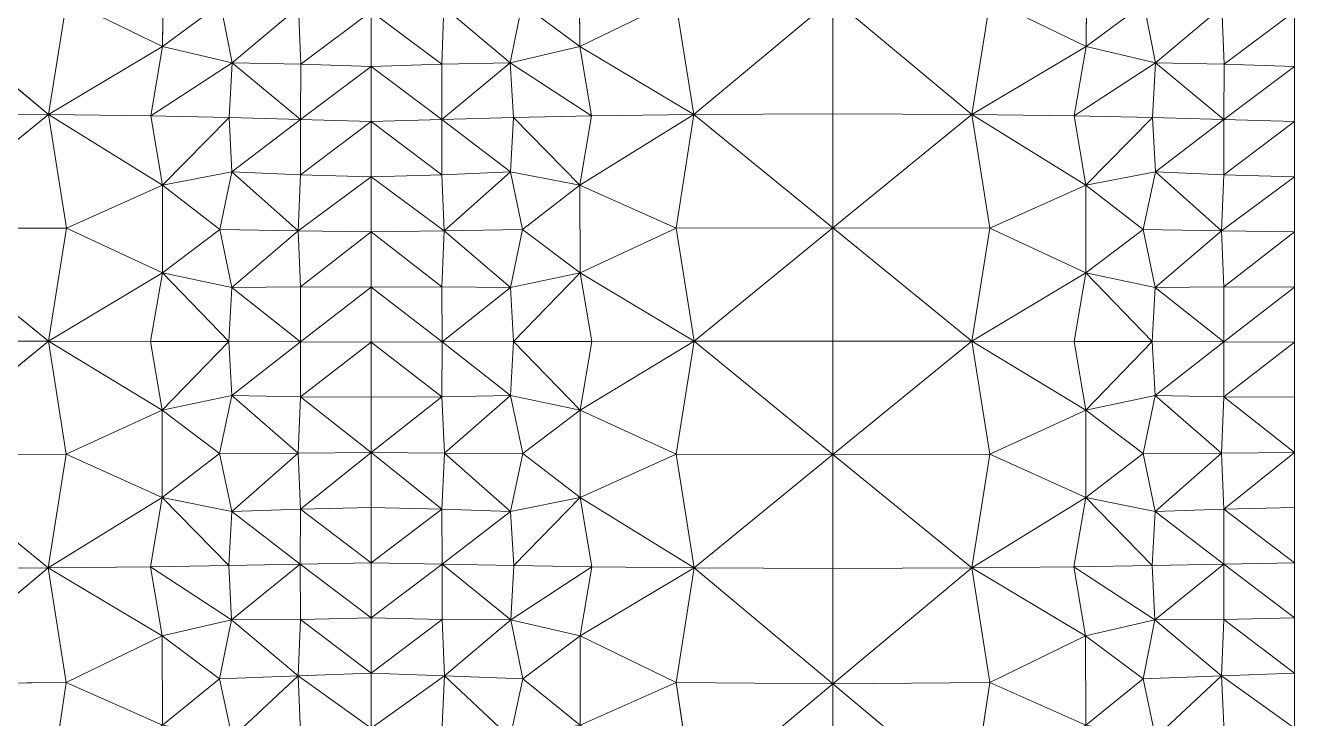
# Model space of a CAD drawing. Header units: metres. Extents: x 0 to 8, y 0 to 4.
# Drawn here: x 1.313 to 2, y 2.483 to 2.858 of the extents above; entities that cross this region are included whole.
import ezdxf

# ---------------------------------------------------------------- set-up
doc = ezdxf.new("R2010")
doc.units = ezdxf.units.M
doc.header["$MEASUREMENT"] = 0
for name, color, linetype, lineweight in [('DL_FE_MESH', 134, 'Continuous', 0), ('DL_FE_MESH_CELLS_5', 132, 'Continuous', 0), ('DL_FE_MESH_CELLS_6', 132, 'Continuous', 0), ('DL_TOPOLOGY', 7, 'Continuous', 0)]:
    doc.layers.add(name, color=color, linetype=linetype, lineweight=lineweight)

msp = doc.modelspace()

# ---------------------------------------------------------------- linework, layer by layer
at = {"layer": 'DL_FE_MESH'}
for p, q in [((1.38745, 2.89513), (1.38707, 2.84668)), ((1.61293, 2.84668), (1.61255, 2.89513)), ((1.88707, 2.84668), (1.88745, 2.89513)), ((1.32528, 2.80993), (1.25, 2.87258)), ((1.32528, 2.80993), (1.33517, 2.87201)), ((1.38707, 2.84668), (1.33517, 2.87201)), ((1.38707, 2.84668), (1.41835, 2.86985)), ((1.42467, 2.83782), (1.41835, 2.86985)), ((1.46067, 2.86787), (1.42467, 2.83782)), ((1.46067, 2.86787), (1.46183, 2.83718)), ((1.53817, 2.83718), (1.53933, 2.86787)), ((1.53933, 2.86787), (1.57533, 2.83782)), ((1.58165, 2.86985), (1.57533, 2.83782)), ((1.58165, 2.86985), (1.61293, 2.84668)), ((1.66483, 2.87201), (1.61293, 2.84668)), ((1.66483, 2.87201), (1.67472, 2.80993)), ((1.67472, 2.80993), (1.75, 2.87258)), ((1.75, 2.87258), (1.82528, 2.80993)), ((1.75, 2.87258), (1.75, 2.81025)), ((1.83517, 2.87201), (1.82528, 2.80993)), ((1.83517, 2.87201), (1.88707, 2.84668)), ((1.91835, 2.86985), (1.88707, 2.84668)), ((1.91835, 2.86985), (1.92467, 2.83782)), ((1.92467, 2.83782), (1.96067, 2.86787)), ((1.96067, 2.86787), (1.96183, 2.83718)), ((1.46183, 2.83718), (1.5, 2.86567)), ((1.53817, 2.83718), (1.5, 2.86567)), ((1.96183, 2.83718), (2, 2.86567)), ((1.32528, 2.80993), (1.38707, 2.84668)), ((1.38069, 2.80912), (1.38707, 2.84668)), ((1.42467, 2.83782), (1.38707, 2.84668)), ((1.61293, 2.84668), (1.57533, 2.83782)), ((1.61293, 2.84668), (1.67472, 2.80993)), ((1.61293, 2.84668), (1.61931, 2.80912)), ((1.88707, 2.84668), (1.82528, 2.80993)), ((1.88707, 2.84668), (1.88069, 2.80912)), ((1.92467, 2.83782), (1.88707, 2.84668)), ((1.42467, 2.83782), (1.38069, 2.80912)), ((1.42303, 2.80826), (1.42467, 2.83782)), ((1.42467, 2.83782), (1.46183, 2.83718)), ((1.46171, 2.80718), (1.42467, 2.83782)), ((1.46183, 2.83718), (1.46171, 2.80718)), ((1.46171, 2.80718), (1.5, 2.83582)), ((1.5, 2.83582), (1.46183, 2.83718)), ((1.5, 2.83582), (1.53817, 2.83718)), ((1.53829, 2.80718), (1.5, 2.83582)), ((1.57533, 2.83782), (1.53817, 2.83718)), ((1.53829, 2.80718), (1.53817, 2.83718)), ((1.53829, 2.80718), (1.57533, 2.83782)), ((1.57533, 2.83782), (1.61931, 2.80912)), ((1.57533, 2.83782), (1.57697, 2.80826)), ((1.88069, 2.80912), (1.92467, 2.83782)), ((1.92467, 2.83782), (1.92303, 2.80826)), ((1.96183, 2.83718), (1.92467, 2.83782)), ((1.92467, 2.83782), (1.96171, 2.80718)), ((1.96183, 2.83718), (1.96171, 2.80718)), ((1.96171, 2.80718), (2, 2.83582)), ((2, 2.83582), (1.96183, 2.83718)), ((1.25, 2.81025), (1.32528, 2.80993)), ((1.32528, 2.80993), (1.25, 2.74849)), ((1.33495, 2.74825), (1.32528, 2.80993)), ((1.32528, 2.80993), (1.38069, 2.80912)), ((1.38697, 2.77152), (1.32528, 2.80993)), ((1.38697, 2.77152), (1.38069, 2.80912)), ((1.38069, 2.80912), (1.42303, 2.80826)), ((1.42303, 2.80826), (1.38697, 2.77152)), ((1.42461, 2.77883), (1.42303, 2.80826)), ((1.42303, 2.80826), (1.46171, 2.80718)), ((1.46171, 2.80718), (1.42461, 2.77883)), ((1.5, 2.80597), (1.46171, 2.80718)), ((1.46171, 2.80718), (1.46175, 2.77727)), ((1.46175, 2.77727), (1.5, 2.80597)), ((1.5, 2.80597), (1.53829, 2.80718)), ((1.53825, 2.77727), (1.5, 2.80597)), ((1.53825, 2.77727), (1.53829, 2.80718)), ((1.57697, 2.80826), (1.53829, 2.80718)), ((1.53829, 2.80718), (1.57539, 2.77883)), ((1.57697, 2.80826), (1.57539, 2.77883)), ((1.61931, 2.80912), (1.57697, 2.80826)), ((1.57697, 2.80826), (1.61303, 2.77152)), ((1.61303, 2.77152), (1.67472, 2.80993)), ((1.61931, 2.80912), (1.61303, 2.77152)), ((1.67472, 2.80993), (1.61931, 2.80912)), ((1.67472, 2.80993), (1.66505, 2.74825)), ((1.75, 2.81025), (1.67472, 2.80993)), ((1.67472, 2.80993), (1.75, 2.74849)), ((1.82528, 2.80993), (1.75, 2.81025)), ((1.75, 2.81025), (1.75, 2.74849)), ((1.75, 2.74849), (1.82528, 2.80993)), ((1.82528, 2.80993), (1.88697, 2.77152)), ((1.88069, 2.80912), (1.82528, 2.80993)), ((1.82528, 2.80993), (1.83495, 2.74825)), ((1.92303, 2.80826), (1.88069, 2.80912)), ((1.88069, 2.80912), (1.88697, 2.77152)), ((1.88697, 2.77152), (1.92303, 2.80826)), ((1.96171, 2.80718), (1.92303, 2.80826)), ((1.92303, 2.80826), (1.92461, 2.77883)), ((1.92461, 2.77883), (1.96171, 2.80718)), ((2, 2.80597), (1.96171, 2.80718)), ((1.96171, 2.80718), (1.96175, 2.77727)), ((1.96175, 2.77727), (2, 2.80597)), ((1.38697, 2.77152), (1.42461, 2.77883)), ((1.41799, 2.74752), (1.42461, 2.77883)), ((1.42461, 2.77883), (1.46175, 2.77727)), ((1.46043, 2.74691), (1.42461, 2.77883)), ((1.46175, 2.77727), (1.46043, 2.74691)), ((1.5, 2.77612), (1.46175, 2.77727)), ((1.5, 2.77612), (1.53825, 2.77727)), ((1.57539, 2.77883), (1.53825, 2.77727)), ((1.53957, 2.74691), (1.53825, 2.77727)), ((1.53957, 2.74691), (1.57539, 2.77883)), ((1.61303, 2.77152), (1.57539, 2.77883)), ((1.57539, 2.77883), (1.58201, 2.74752)), ((1.92461, 2.77883), (1.88697, 2.77152)), ((1.92461, 2.77883), (1.91799, 2.74752)), ((1.96175, 2.77727), (1.92461, 2.77883)), ((1.92461, 2.77883), (1.96043, 2.74691)), ((1.96175, 2.77727), (1.96043, 2.74691)), ((2, 2.77612), (1.96175, 2.77727)), ((1.33495, 2.74825), (1.38697, 2.77152)), ((1.38697, 2.77152), (1.38691, 2.72416)), ((1.41799, 2.74752), (1.38697, 2.77152)), ((1.46043, 2.74691), (1.5, 2.77612)), ((1.53957, 2.74691), (1.5, 2.77612)), ((1.61303, 2.77152), (1.58201, 2.74752)), ((1.61303, 2.77152), (1.66505, 2.74825)), ((1.61309, 2.72416), (1.61303, 2.77152)), ((1.88697, 2.77152), (1.83495, 2.74825)), ((1.88691, 2.72416), (1.88697, 2.77152)), ((1.88697, 2.77152), (1.91799, 2.74752)), ((1.96043, 2.74691), (2, 2.77612)), ((1.25, 2.74849), (1.33495, 2.74825)), ((1.32518, 2.68707), (1.25, 2.74849)), ((1.32518, 2.68707), (1.33495, 2.74825)), ((1.38691, 2.72416), (1.33495, 2.74825)), ((1.38691, 2.72416), (1.41799, 2.74752)), ((1.4245, 2.7161), (1.41799, 2.74752)), ((1.41799, 2.74752), (1.46043, 2.74691)), ((1.46043, 2.74691), (1.4245, 2.7161)), ((1.5, 2.74627), (1.46043, 2.74691)), ((1.46043, 2.74691), (1.46171, 2.71654)), ((1.46171, 2.71654), (1.5, 2.74627)), ((1.5, 2.74627), (1.53957, 2.74691)), ((1.53829, 2.71654), (1.5, 2.74627)), ((1.53829, 2.71654), (1.53957, 2.74691)), ((1.58201, 2.74752), (1.53957, 2.74691)), ((1.53957, 2.74691), (1.5755, 2.7161)), ((1.58201, 2.74752), (1.5755, 2.7161)), ((1.58201, 2.74752), (1.61309, 2.72416)), ((1.66505, 2.74825), (1.61309, 2.72416)), ((1.75, 2.74849), (1.66505, 2.74825)), ((1.66505, 2.74825), (1.67482, 2.68707)), ((1.67482, 2.68707), (1.75, 2.74849)), ((1.83495, 2.74825), (1.75, 2.74849)), ((1.75, 2.74849), (1.82518, 2.68707)), ((1.75, 2.74849), (1.75, 2.68711)), ((1.83495, 2.74825), (1.82518, 2.68707)), ((1.83495, 2.74825), (1.88691, 2.72416)), ((1.91799, 2.74752), (1.88691, 2.72416)), ((1.96043, 2.74691), (1.91799, 2.74752)), ((1.91799, 2.74752), (1.9245, 2.7161)), ((1.9245, 2.7161), (1.96043, 2.74691)), ((2, 2.74627), (1.96043, 2.74691)), ((1.96043, 2.74691), (1.96171, 2.71654)), ((1.96171, 2.71654), (2, 2.74627)), ((1.32518, 2.68707), (1.38691, 2.72416)), ((1.38691, 2.72416), (1.38058, 2.68697)), ((1.42291, 2.68686), (1.38691, 2.72416)), ((1.4245, 2.7161), (1.38691, 2.72416)), ((1.61309, 2.72416), (1.5755, 2.7161)), ((1.57709, 2.68686), (1.61309, 2.72416)), ((1.61942, 2.68697), (1.61309, 2.72416)), ((1.61309, 2.72416), (1.67482, 2.68707)), ((1.82518, 2.68707), (1.88691, 2.72416)), ((1.88691, 2.72416), (1.88058, 2.68697)), ((1.9245, 2.7161), (1.88691, 2.72416)), ((1.88691, 2.72416), (1.92291, 2.68686)), ((1.42291, 2.68686), (1.4245, 2.7161)), ((1.46171, 2.71654), (1.4245, 2.7161)), ((1.46164, 2.68672), (1.4245, 2.7161)), ((1.46164, 2.68672), (1.46171, 2.71654)), ((1.46164, 2.68672), (1.5, 2.71642)), ((1.5, 2.71642), (1.46171, 2.71654)), ((1.5, 2.71642), (1.53829, 2.71654)), ((1.53836, 2.68672), (1.5, 2.71642)), ((1.5755, 2.7161), (1.53829, 2.71654)), ((1.53829, 2.71654), (1.53836, 2.68672)), ((1.53836, 2.68672), (1.5755, 2.7161)), ((1.5755, 2.7161), (1.57709, 2.68686)), ((1.9245, 2.7161), (1.92291, 2.68686)), ((1.96171, 2.71654), (1.9245, 2.7161)), ((1.9245, 2.7161), (1.96164, 2.68672)), ((1.96164, 2.68672), (1.96171, 2.71654)), ((1.96164, 2.68672), (2, 2.71642)), ((2, 2.71642), (1.96171, 2.71654)), ((1.25, 2.68711), (1.32518, 2.68707)), ((1.32518, 2.68707), (1.25, 2.62576)), ((1.3349, 2.62589), (1.32518, 2.68707)), ((1.32518, 2.68707), (1.38058, 2.68697)), ((1.38689, 2.64976), (1.32518, 2.68707)), ((1.38058, 2.68697), (1.42291, 2.68686)), ((1.38058, 2.68697), (1.38689, 2.64976)), ((1.42291, 2.68686), (1.38689, 2.64976)), ((1.42449, 2.65763), (1.42291, 2.68686)), ((1.42291, 2.68686), (1.46164, 2.68672)), ((1.46164, 2.68672), (1.42449, 2.65763)), ((1.4617, 2.65691), (1.46164, 2.68672)), ((1.5, 2.68657), (1.46164, 2.68672)), ((1.4617, 2.65691), (1.5, 2.68657)), ((1.5, 2.68657), (1.53836, 2.68672)), ((1.5383, 2.65691), (1.5, 2.68657)), ((1.53836, 2.68672), (1.5383, 2.65691)), ((1.57709, 2.68686), (1.53836, 2.68672)), ((1.53836, 2.68672), (1.57551, 2.65763)), ((1.57709, 2.68686), (1.57551, 2.65763)), ((1.61942, 2.68697), (1.57709, 2.68686)), ((1.57709, 2.68686), (1.61311, 2.64976)), ((1.67482, 2.68707), (1.61311, 2.64976)), ((1.61311, 2.64976), (1.61942, 2.68697)), ((1.67482, 2.68707), (1.61942, 2.68697)), ((1.67482, 2.68707), (1.6651, 2.62589)), ((1.75, 2.68711), (1.67482, 2.68707)), ((1.67482, 2.68707), (1.75, 2.62576)), ((1.82518, 2.68707), (1.75, 2.68711)), ((1.75, 2.68711), (1.75, 2.62576)), ((1.75, 2.62576), (1.82518, 2.68707)), ((1.82518, 2.68707), (1.88689, 2.64976)), ((1.88058, 2.68697), (1.82518, 2.68707)), ((1.82518, 2.68707), (1.8349, 2.62589)), ((1.92291, 2.68686), (1.88058, 2.68697)), ((1.88058, 2.68697), (1.88689, 2.64976)), ((1.88689, 2.64976), (1.92291, 2.68686)), ((1.96164, 2.68672), (1.92291, 2.68686)), ((1.92291, 2.68686), (1.92449, 2.65763)), ((1.92449, 2.65763), (1.96164, 2.68672)), ((1.9617, 2.65691), (1.96164, 2.68672)), ((2, 2.68657), (1.96164, 2.68672)), ((1.9617, 2.65691), (2, 2.68657)), ((1.38689, 2.64976), (1.42449, 2.65763)), ((1.42449, 2.65763), (1.41793, 2.62628)), ((1.42449, 2.65763), (1.4617, 2.65691)), ((1.4604, 2.62657), (1.42449, 2.65763)), ((1.4604, 2.62657), (1.4617, 2.65691)), ((1.5, 2.65672), (1.4617, 2.65691)), ((1.4617, 2.65691), (1.5, 2.62687)), ((1.5, 2.65672), (1.5383, 2.65691)), ((1.5383, 2.65691), (1.5, 2.62687)), ((1.57551, 2.65763), (1.5383, 2.65691)), ((1.5383, 2.65691), (1.5396, 2.62657)), ((1.5396, 2.62657), (1.57551, 2.65763)), ((1.57551, 2.65763), (1.61311, 2.64976)), ((1.58207, 2.62628), (1.57551, 2.65763)), ((1.88689, 2.64976), (1.92449, 2.65763)), ((1.92449, 2.65763), (1.91793, 2.62628)), ((1.9617, 2.65691), (1.92449, 2.65763)), ((1.92449, 2.65763), (1.9604, 2.62657)), ((1.9604, 2.62657), (1.9617, 2.65691)), ((2, 2.65672), (1.9617, 2.65691)), ((1.9617, 2.65691), (2, 2.62687)), ((1.3349, 2.62589), (1.38689, 2.64976)), ((1.38689, 2.64976), (1.38687, 2.60248)), ((1.41793, 2.62628), (1.38689, 2.64976)), ((1.61311, 2.64976), (1.58207, 2.62628)), ((1.61313, 2.60248), (1.61311, 2.64976)), ((1.6651, 2.62589), (1.61311, 2.64976)), ((1.88689, 2.64976), (1.8349, 2.62589)), ((1.88687, 2.60248), (1.88689, 2.64976)), ((1.88689, 2.64976), (1.91793, 2.62628)), ((1.25, 2.62576), (1.3349, 2.62589)), ((1.32515, 2.56434), (1.25, 2.62576)), ((1.32515, 2.56434), (1.3349, 2.62589)), ((1.3349, 2.62589), (1.38687, 2.60248)), ((1.38687, 2.60248), (1.41793, 2.62628)), ((1.41793, 2.62628), (1.4604, 2.62657)), ((1.4245, 2.59497), (1.41793, 2.62628)), ((1.4604, 2.62657), (1.4245, 2.59497)), ((1.5, 2.62687), (1.4604, 2.62657)), ((1.4604, 2.62657), (1.46169, 2.59623)), ((1.46169, 2.59623), (1.5, 2.62687)), ((1.5, 2.62687), (1.5396, 2.62657)), ((1.53831, 2.59623), (1.5, 2.62687)), ((1.53831, 2.59623), (1.5396, 2.62657)), ((1.5396, 2.62657), (1.58207, 2.62628)), ((1.5396, 2.62657), (1.5755, 2.59497)), ((1.58207, 2.62628), (1.5755, 2.59497)), ((1.58207, 2.62628), (1.61313, 2.60248)), ((1.6651, 2.62589), (1.61313, 2.60248)), ((1.75, 2.62576), (1.6651, 2.62589)), ((1.6651, 2.62589), (1.67485, 2.56434)), ((1.67485, 2.56434), (1.75, 2.62576)), ((1.8349, 2.62589), (1.75, 2.62576)), ((1.75, 2.62576), (1.82515, 2.56434)), ((1.75, 2.62576), (1.75, 2.56407)), ((1.8349, 2.62589), (1.82515, 2.56434)), ((1.8349, 2.62589), (1.88687, 2.60248)), ((1.91793, 2.62628), (1.88687, 2.60248)), ((1.91793, 2.62628), (1.9604, 2.62657)), ((1.91793, 2.62628), (1.9245, 2.59497)), ((1.9245, 2.59497), (1.9604, 2.62657)), ((2, 2.62687), (1.9604, 2.62657)), ((1.9604, 2.62657), (1.96169, 2.59623)), ((1.96169, 2.59623), (2, 2.62687)), ((1.32515, 2.56434), (1.38687, 2.60248)), ((1.38687, 2.60248), (1.38052, 2.56501)), ((1.42286, 2.56563), (1.38687, 2.60248)), ((1.4245, 2.59497), (1.38687, 2.60248)), ((1.61313, 2.60248), (1.5755, 2.59497)), ((1.57714, 2.56563), (1.61313, 2.60248)), ((1.61948, 2.56501), (1.61313, 2.60248)), ((1.61313, 2.60248), (1.67485, 2.56434)), ((1.88687, 2.60248), (1.82515, 2.56434)), ((1.88687, 2.60248), (1.88052, 2.56501)), ((1.9245, 2.59497), (1.88687, 2.60248)), ((1.88687, 2.60248), (1.92286, 2.56563)), ((1.42286, 2.56563), (1.4245, 2.59497)), ((1.4245, 2.59497), (1.46169, 2.59623)), ((1.46161, 2.56636), (1.4245, 2.59497)), ((1.46169, 2.59623), (1.46161, 2.56636)), ((1.5, 2.59701), (1.46169, 2.59623)), ((1.46169, 2.59623), (1.5, 2.56716)), ((1.5, 2.59701), (1.53831, 2.59623)), ((1.53831, 2.59623), (1.5, 2.56716)), ((1.53839, 2.56636), (1.53831, 2.59623)), ((1.5755, 2.59497), (1.53831, 2.59623)), ((1.53839, 2.56636), (1.5755, 2.59497)), ((1.5755, 2.59497), (1.57714, 2.56563)), ((1.92286, 2.56563), (1.9245, 2.59497)), ((1.96169, 2.59623), (1.9245, 2.59497)), ((1.9245, 2.59497), (1.96161, 2.56636)), ((1.96169, 2.59623), (1.96161, 2.56636)), ((2, 2.59701), (1.96169, 2.59623)), ((1.96169, 2.59623), (2, 2.56716)), ((1.25, 2.56407), (1.32515, 2.56434)), ((1.32515, 2.56434), (1.25, 2.50167)), ((1.32515, 2.56434), (1.38052, 2.56501)), ((1.3349, 2.50232), (1.32515, 2.56434)), ((1.38679, 2.52753), (1.32515, 2.56434)), ((1.38052, 2.56501), (1.42286, 2.56563)), ((1.38679, 2.52753), (1.38052, 2.56501)), ((1.4244, 2.53617), (1.38052, 2.56501)), ((1.42286, 2.56563), (1.46161, 2.56636)), ((1.4244, 2.53617), (1.42286, 2.56563)), ((1.46161, 2.56636), (1.4244, 2.53617)), ((1.5, 2.56716), (1.46161, 2.56636)), ((1.46161, 2.56636), (1.5, 2.53731)), ((1.46161, 2.56636), (1.46166, 2.53643)), ((1.5, 2.56716), (1.53839, 2.56636)), ((1.53839, 2.56636), (1.5, 2.53731)), ((1.53834, 2.53643), (1.53839, 2.56636)), ((1.57714, 2.56563), (1.53839, 2.56636)), ((1.53839, 2.56636), (1.5756, 2.53617)), ((1.57714, 2.56563), (1.5756, 2.53617)), ((1.5756, 2.53617), (1.61948, 2.56501)), ((1.57714, 2.56563), (1.61948, 2.56501)), ((1.61948, 2.56501), (1.61321, 2.52753)), ((1.67485, 2.56434), (1.61321, 2.52753)), ((1.67485, 2.56434), (1.61948, 2.56501)), ((1.67485, 2.56434), (1.6651, 2.50232)), ((1.75, 2.56407), (1.67485, 2.56434)), ((1.67485, 2.56434), (1.75, 2.50167)), ((1.75, 2.50167), (1.82515, 2.56434)), ((1.82515, 2.56434), (1.75, 2.56407)), ((1.75, 2.56407), (1.75, 2.50167)), ((1.88052, 2.56501), (1.82515, 2.56434)), ((1.82515, 2.56434), (1.88679, 2.52753)), ((1.82515, 2.56434), (1.8349, 2.50232)), ((1.88052, 2.56501), (1.92286, 2.56563)), ((1.88052, 2.56501), (1.9244, 2.53617)), ((1.88052, 2.56501), (1.88679, 2.52753)), ((1.96161, 2.56636), (1.92286, 2.56563)), ((1.92286, 2.56563), (1.9244, 2.53617)), ((1.9244, 2.53617), (1.96161, 2.56636)), ((2, 2.56716), (1.96161, 2.56636)), ((1.96161, 2.56636), (2, 2.53731)), ((1.96161, 2.56636), (1.96166, 2.53643)), ((1.38679, 2.52753), (1.4244, 2.53617)), ((1.41792, 2.50433), (1.4244, 2.53617)), ((1.4244, 2.53617), (1.46166, 2.53643)), ((1.46039, 2.50586), (1.4244, 2.53617)), ((1.46166, 2.53643), (1.46039, 2.50586)), ((1.5, 2.53731), (1.46166, 2.53643)), ((1.46166, 2.53643), (1.5, 2.50746)), ((1.5, 2.53731), (1.53834, 2.53643)), ((1.53834, 2.53643), (1.5, 2.50746)), ((1.53961, 2.50586), (1.53834, 2.53643)), ((1.5756, 2.53617), (1.53834, 2.53643)), ((1.53961, 2.50586), (1.5756, 2.53617)), ((1.5756, 2.53617), (1.61321, 2.52753)), ((1.5756, 2.53617), (1.58208, 2.50433)), ((1.9244, 2.53617), (1.88679, 2.52753)), ((1.9244, 2.53617), (1.91792, 2.50433)), ((1.96166, 2.53643), (1.9244, 2.53617)), ((1.9244, 2.53617), (1.96039, 2.50586)), ((1.96166, 2.53643), (1.96039, 2.50586)), ((2, 2.53731), (1.96166, 2.53643)), ((1.96166, 2.53643), (2, 2.50746)), ((1.3349, 2.50232), (1.38679, 2.52753)), ((1.38679, 2.52753), (1.38693, 2.4793)), ((1.41792, 2.50433), (1.38679, 2.52753)), ((1.61321, 2.52753), (1.58208, 2.50433)), ((1.61307, 2.4793), (1.61321, 2.52753)), ((1.61321, 2.52753), (1.6651, 2.50232)), ((1.88679, 2.52753), (1.8349, 2.50232)), ((1.88679, 2.52753), (1.91792, 2.50433)), ((1.88693, 2.4793), (1.88679, 2.52753)), ((1.25, 2.50167), (1.3349, 2.50232)), ((1.32537, 2.43847), (1.3349, 2.50232)), ((1.3349, 2.50232), (1.38693, 2.4793)), ((1.38693, 2.4793), (1.41792, 2.50433)), ((1.41792, 2.50433), (1.46039, 2.50586)), ((1.4247, 2.47258), (1.41792, 2.50433)), ((1.46039, 2.50586), (1.4247, 2.47258)), ((1.5, 2.50746), (1.46039, 2.50586)), ((1.46039, 2.50586), (1.5, 2.47761)), ((1.46039, 2.50586), (1.4618, 2.47517)), ((1.5, 2.50746), (1.53961, 2.50586)), ((1.53961, 2.50586), (1.5, 2.47761)), ((1.5382, 2.47517), (1.53961, 2.50586)), ((1.58208, 2.50433), (1.53961, 2.50586)), ((1.53961, 2.50586), (1.5753, 2.47258)), ((1.58208, 2.50433), (1.5753, 2.47258)), ((1.58208, 2.50433), (1.61307, 2.4793)), ((1.6651, 2.50232), (1.61307, 2.4793)), ((1.75, 2.50167), (1.6651, 2.50232)), ((1.6651, 2.50232), (1.67463, 2.43847)), ((1.67463, 2.43847), (1.75, 2.50167)), ((1.8349, 2.50232), (1.75, 2.50167)), ((1.75, 2.50167), (1.82537, 2.43847)), ((1.75, 2.50167), (1.75, 2.43778)), ((1.8349, 2.50232), (1.82537, 2.43847)), ((1.8349, 2.50232), (1.88693, 2.4793)), ((1.91792, 2.50433), (1.88693, 2.4793)), ((1.96039, 2.50586), (1.91792, 2.50433)), ((1.91792, 2.50433), (1.9247, 2.47258)), ((1.9247, 2.47258), (1.96039, 2.50586)), ((2, 2.50746), (1.96039, 2.50586)), ((1.96039, 2.50586), (2, 2.47761)), ((1.96039, 2.50586), (1.9618, 2.47517))]:
    msp.add_line(p, q, dxfattribs=at)
at = {"layer": 'DL_FE_MESH_CELLS_5'}
for points in [[(1.61293, 2.84668), (1.61255, 2.89513), (1.58165, 2.86985)], [(1.66483, 2.87201), (1.61255, 2.89513), (1.61293, 2.84668)], [(1.88707, 2.84668), (1.88745, 2.89513), (1.83517, 2.87201)], [(1.91835, 2.86985), (1.88745, 2.89513), (1.88707, 2.84668)], [(1.5, 2.86567), (1.53817, 2.83718), (1.53933, 2.86787)], [(1.57533, 2.83782), (1.53933, 2.86787), (1.53817, 2.83718)], [(1.57533, 2.83782), (1.58165, 2.86985), (1.53933, 2.86787)], [(1.61293, 2.84668), (1.58165, 2.86985), (1.57533, 2.83782)], [(1.61293, 2.84668), (1.67472, 2.80993), (1.66483, 2.87201)], [(1.67472, 2.80993), (1.75, 2.87258), (1.66483, 2.87201)], [(1.75, 2.81025), (1.75, 2.87258), (1.67472, 2.80993)], [(1.82528, 2.80993), (1.83517, 2.87201), (1.75, 2.87258)], [(1.82528, 2.80993), (1.75, 2.87258), (1.75, 2.81025)], [(1.82528, 2.80993), (1.88707, 2.84668), (1.83517, 2.87201)], [(1.92467, 2.83782), (1.91835, 2.86985), (1.88707, 2.84668)], [(1.92467, 2.83782), (1.96067, 2.86787), (1.91835, 2.86985)], [(1.96183, 2.83718), (1.96067, 2.86787), (1.92467, 2.83782)], [(1.96183, 2.83718), (2, 2.86567), (1.96067, 2.86787)], [(1.61931, 2.80912), (1.61293, 2.84668), (1.57533, 2.83782)], [(1.61931, 2.80912), (1.67472, 2.80993), (1.61293, 2.84668)], [(1.82528, 2.80993), (1.88069, 2.80912), (1.88707, 2.84668)], [(1.88069, 2.80912), (1.92467, 2.83782), (1.88707, 2.84668)], [(1.5, 2.83582), (1.53829, 2.80718), (1.53817, 2.83718)], [(1.53829, 2.80718), (1.57533, 2.83782), (1.53817, 2.83718)], [(1.57697, 2.80826), (1.57533, 2.83782), (1.53829, 2.80718)], [(1.61931, 2.80912), (1.57533, 2.83782), (1.57697, 2.80826)], [(1.92303, 2.80826), (1.92467, 2.83782), (1.88069, 2.80912)], [(1.96171, 2.80718), (1.92467, 2.83782), (1.92303, 2.80826)], [(1.96171, 2.80718), (1.96183, 2.83718), (1.92467, 2.83782)], [(1.96171, 2.80718), (2, 2.83582), (1.96183, 2.83718)], [(1.5, 2.80597), (1.53825, 2.77727), (1.53829, 2.80718)], [(1.57539, 2.77883), (1.53829, 2.80718), (1.53825, 2.77727)], [(1.57539, 2.77883), (1.57697, 2.80826), (1.53829, 2.80718)], [(1.61303, 2.77152), (1.57697, 2.80826), (1.57539, 2.77883)], [(1.61303, 2.77152), (1.61931, 2.80912), (1.57697, 2.80826)], [(1.61303, 2.77152), (1.67472, 2.80993), (1.61931, 2.80912)], [(1.66505, 2.74825), (1.67472, 2.80993), (1.61303, 2.77152)], [(1.75, 2.74849), (1.67472, 2.80993), (1.66505, 2.74825)], [(1.75, 2.74849), (1.75, 2.81025), (1.67472, 2.80993)], [(1.75, 2.74849), (1.82528, 2.80993), (1.75, 2.81025)], [(1.83495, 2.74825), (1.82528, 2.80993), (1.75, 2.74849)], [(1.82528, 2.80993), (1.88697, 2.77152), (1.88069, 2.80912)], [(1.83495, 2.74825), (1.88697, 2.77152), (1.82528, 2.80993)], [(1.88697, 2.77152), (1.92303, 2.80826), (1.88069, 2.80912)], [(1.92461, 2.77883), (1.92303, 2.80826), (1.88697, 2.77152)], [(1.92461, 2.77883), (1.96171, 2.80718), (1.92303, 2.80826)], [(1.96175, 2.77727), (1.96171, 2.80718), (1.92461, 2.77883)], [(1.96175, 2.77727), (2, 2.80597), (1.96171, 2.80718)], [(1.5, 2.77612), (1.53957, 2.74691), (1.53825, 2.77727)], [(1.53957, 2.74691), (1.57539, 2.77883), (1.53825, 2.77727)], [(1.58201, 2.74752), (1.57539, 2.77883), (1.53957, 2.74691)], [(1.61303, 2.77152), (1.57539, 2.77883), (1.58201, 2.74752)], [(1.91799, 2.74752), (1.92461, 2.77883), (1.88697, 2.77152)], [(1.96043, 2.74691), (1.92461, 2.77883), (1.91799, 2.74752)], [(1.96043, 2.74691), (1.96175, 2.77727), (1.92461, 2.77883)], [(1.96043, 2.74691), (2, 2.77612), (1.96175, 2.77727)], [(1.61309, 2.72416), (1.61303, 2.77152), (1.58201, 2.74752)], [(1.66505, 2.74825), (1.61303, 2.77152), (1.61309, 2.72416)], [(1.88691, 2.72416), (1.88697, 2.77152), (1.83495, 2.74825)], [(1.91799, 2.74752), (1.88697, 2.77152), (1.88691, 2.72416)], [(1.5, 2.74627), (1.53829, 2.71654), (1.53957, 2.74691)], [(1.5755, 2.7161), (1.53957, 2.74691), (1.53829, 2.71654)], [(1.5755, 2.7161), (1.58201, 2.74752), (1.53957, 2.74691)], [(1.61309, 2.72416), (1.58201, 2.74752), (1.5755, 2.7161)], [(1.67482, 2.68707), (1.66505, 2.74825), (1.61309, 2.72416)], [(1.67482, 2.68707), (1.75, 2.74849), (1.66505, 2.74825)], [(1.75, 2.68711), (1.75, 2.74849), (1.67482, 2.68707)], [(1.82518, 2.68707), (1.83495, 2.74825), (1.75, 2.74849)], [(1.82518, 2.68707), (1.75, 2.74849), (1.75, 2.68711)], [(1.82518, 2.68707), (1.88691, 2.72416), (1.83495, 2.74825)], [(1.9245, 2.7161), (1.91799, 2.74752), (1.88691, 2.72416)], [(1.9245, 2.7161), (1.96043, 2.74691), (1.91799, 2.74752)], [(1.96171, 2.71654), (1.96043, 2.74691), (1.9245, 2.7161)], [(1.96171, 2.71654), (2, 2.74627), (1.96043, 2.74691)], [(1.57709, 2.68686), (1.61309, 2.72416), (1.5755, 2.7161)], [(1.61942, 2.68697), (1.61309, 2.72416), (1.57709, 2.68686)], [(1.67482, 2.68707), (1.61309, 2.72416), (1.61942, 2.68697)], [(1.88058, 2.68697), (1.88691, 2.72416), (1.82518, 2.68707)], [(1.92291, 2.68686), (1.88691, 2.72416), (1.88058, 2.68697)], [(1.92291, 2.68686), (1.9245, 2.7161), (1.88691, 2.72416)], [(1.5, 2.71642), (1.53836, 2.68672), (1.53829, 2.71654)], [(1.53836, 2.68672), (1.5755, 2.7161), (1.53829, 2.71654)], [(1.57709, 2.68686), (1.5755, 2.7161), (1.53836, 2.68672)], [(1.96164, 2.68672), (1.9245, 2.7161), (1.92291, 2.68686)], [(1.96164, 2.68672), (1.96171, 2.71654), (1.9245, 2.7161)], [(1.96164, 2.68672), (2, 2.71642), (1.96171, 2.71654)], [(1.5, 2.68657), (1.5383, 2.65691), (1.53836, 2.68672)], [(1.57551, 2.65763), (1.53836, 2.68672), (1.5383, 2.65691)], [(1.57551, 2.65763), (1.57709, 2.68686), (1.53836, 2.68672)], [(1.61311, 2.64976), (1.57709, 2.68686), (1.57551, 2.65763)], [(1.61311, 2.64976), (1.61942, 2.68697), (1.57709, 2.68686)], [(1.61311, 2.64976), (1.6651, 2.62589), (1.67482, 2.68707)], [(1.61311, 2.64976), (1.67482, 2.68707), (1.61942, 2.68697)], [(1.75, 2.62576), (1.67482, 2.68707), (1.6651, 2.62589)], [(1.75, 2.62576), (1.75, 2.68711), (1.67482, 2.68707)], [(1.75, 2.62576), (1.82518, 2.68707), (1.75, 2.68711)], [(1.8349, 2.62589), (1.82518, 2.68707), (1.75, 2.62576)], [(1.82518, 2.68707), (1.88689, 2.64976), (1.88058, 2.68697)], [(1.8349, 2.62589), (1.88689, 2.64976), (1.82518, 2.68707)], [(1.88689, 2.64976), (1.92291, 2.68686), (1.88058, 2.68697)], [(1.92449, 2.65763), (1.92291, 2.68686), (1.88689, 2.64976)], [(1.92449, 2.65763), (1.96164, 2.68672), (1.92291, 2.68686)], [(1.9617, 2.65691), (1.96164, 2.68672), (1.92449, 2.65763)], [(1.9617, 2.65691), (2, 2.68657), (1.96164, 2.68672)], [(1.5383, 2.65691), (1.5, 2.62687), (1.5396, 2.62657)], [(1.5396, 2.62657), (1.57551, 2.65763), (1.5383, 2.65691)], [(1.58207, 2.62628), (1.57551, 2.65763), (1.5396, 2.62657)], [(1.61311, 2.64976), (1.57551, 2.65763), (1.58207, 2.62628)], [(1.91793, 2.62628), (1.92449, 2.65763), (1.88689, 2.64976)], [(1.9604, 2.62657), (1.92449, 2.65763), (1.91793, 2.62628)], [(1.9604, 2.62657), (1.9617, 2.65691), (1.92449, 2.65763)], [(2, 2.62687), (1.9617, 2.65691), (1.9604, 2.62657)], [(1.61313, 2.60248), (1.61311, 2.64976), (1.58207, 2.62628)], [(1.6651, 2.62589), (1.61311, 2.64976), (1.61313, 2.60248)], [(1.88687, 2.60248), (1.88689, 2.64976), (1.8349, 2.62589)], [(1.91793, 2.62628), (1.88689, 2.64976), (1.88687, 2.60248)], [(1.5, 2.62687), (1.53831, 2.59623), (1.5396, 2.62657)], [(1.5755, 2.59497), (1.5396, 2.62657), (1.53831, 2.59623)], [(1.5755, 2.59497), (1.58207, 2.62628), (1.5396, 2.62657)], [(1.61313, 2.60248), (1.58207, 2.62628), (1.5755, 2.59497)], [(1.61313, 2.60248), (1.67485, 2.56434), (1.6651, 2.62589)], [(1.67485, 2.56434), (1.75, 2.62576), (1.6651, 2.62589)], [(1.75, 2.56407), (1.75, 2.62576), (1.67485, 2.56434)], [(1.82515, 2.56434), (1.8349, 2.62589), (1.75, 2.62576)], [(1.82515, 2.56434), (1.75, 2.62576), (1.75, 2.56407)], [(1.82515, 2.56434), (1.88687, 2.60248), (1.8349, 2.62589)], [(1.9245, 2.59497), (1.91793, 2.62628), (1.88687, 2.60248)], [(1.9245, 2.59497), (1.9604, 2.62657), (1.91793, 2.62628)], [(1.96169, 2.59623), (1.9604, 2.62657), (1.9245, 2.59497)], [(1.96169, 2.59623), (2, 2.62687), (1.9604, 2.62657)], [(1.57714, 2.56563), (1.61313, 2.60248), (1.5755, 2.59497)], [(1.61948, 2.56501), (1.61313, 2.60248), (1.57714, 2.56563)], [(1.61948, 2.56501), (1.67485, 2.56434), (1.61313, 2.60248)], [(1.82515, 2.56434), (1.88052, 2.56501), (1.88687, 2.60248)], [(1.92286, 2.56563), (1.88687, 2.60248), (1.88052, 2.56501)], [(1.92286, 2.56563), (1.9245, 2.59497), (1.88687, 2.60248)], [(1.53831, 2.59623), (1.5, 2.56716), (1.53839, 2.56636)], [(1.53839, 2.56636), (1.5755, 2.59497), (1.53831, 2.59623)], [(1.57714, 2.56563), (1.5755, 2.59497), (1.53839, 2.56636)], [(1.96161, 2.56636), (1.9245, 2.59497), (1.92286, 2.56563)], [(1.96161, 2.56636), (1.96169, 2.59623), (1.9245, 2.59497)], [(2, 2.56716), (1.96169, 2.59623), (1.96161, 2.56636)], [(1.53839, 2.56636), (1.5, 2.53731), (1.53834, 2.53643)], [(1.5756, 2.53617), (1.53839, 2.56636), (1.53834, 2.53643)], [(1.5756, 2.53617), (1.57714, 2.56563), (1.53839, 2.56636)], [(1.5756, 2.53617), (1.61948, 2.56501), (1.57714, 2.56563)], [(1.61321, 2.52753), (1.61948, 2.56501), (1.5756, 2.53617)], [(1.61321, 2.52753), (1.67485, 2.56434), (1.61948, 2.56501)], [(1.61321, 2.52753), (1.6651, 2.50232), (1.67485, 2.56434)], [(1.75, 2.50167), (1.67485, 2.56434), (1.6651, 2.50232)], [(1.75, 2.50167), (1.75, 2.56407), (1.67485, 2.56434)], [(1.75, 2.50167), (1.82515, 2.56434), (1.75, 2.56407)], [(1.8349, 2.50232), (1.82515, 2.56434), (1.75, 2.50167)], [(1.88679, 2.52753), (1.88052, 2.56501), (1.82515, 2.56434)], [(1.88679, 2.52753), (1.82515, 2.56434), (1.8349, 2.50232)], [(1.9244, 2.53617), (1.92286, 2.56563), (1.88052, 2.56501)], [(1.9244, 2.53617), (1.88052, 2.56501), (1.88679, 2.52753)], [(1.9244, 2.53617), (1.96161, 2.56636), (1.92286, 2.56563)], [(1.96166, 2.53643), (1.96161, 2.56636), (1.9244, 2.53617)], [(2, 2.53731), (1.96161, 2.56636), (1.96166, 2.53643)], [(1.53834, 2.53643), (1.5, 2.50746), (1.53961, 2.50586)], [(1.53961, 2.50586), (1.5756, 2.53617), (1.53834, 2.53643)], [(1.58208, 2.50433), (1.5756, 2.53617), (1.53961, 2.50586)], [(1.61321, 2.52753), (1.5756, 2.53617), (1.58208, 2.50433)], [(1.91792, 2.50433), (1.9244, 2.53617), (1.88679, 2.52753)], [(1.96039, 2.50586), (1.9244, 2.53617), (1.91792, 2.50433)], [(1.96039, 2.50586), (1.96166, 2.53643), (1.9244, 2.53617)], [(2, 2.50746), (1.96166, 2.53643), (1.96039, 2.50586)], [(1.61307, 2.4793), (1.61321, 2.52753), (1.58208, 2.50433)], [(1.6651, 2.50232), (1.61321, 2.52753), (1.61307, 2.4793)], [(1.88693, 2.4793), (1.88679, 2.52753), (1.8349, 2.50232)], [(1.91792, 2.50433), (1.88679, 2.52753), (1.88693, 2.4793)], [(1.53961, 2.50586), (1.5, 2.47761), (1.5382, 2.47517)], [(1.5753, 2.47258), (1.53961, 2.50586), (1.5382, 2.47517)], [(1.5753, 2.47258), (1.58208, 2.50433), (1.53961, 2.50586)], [(1.61307, 2.4793), (1.58208, 2.50433), (1.5753, 2.47258)], [(1.61307, 2.4793), (1.67463, 2.43847), (1.6651, 2.50232)], [(1.67463, 2.43847), (1.75, 2.50167), (1.6651, 2.50232)], [(1.75, 2.43778), (1.75, 2.50167), (1.67463, 2.43847)], [(1.82537, 2.43847), (1.8349, 2.50232), (1.75, 2.50167)], [(1.82537, 2.43847), (1.75, 2.50167), (1.75, 2.43778)], [(1.82537, 2.43847), (1.88693, 2.4793), (1.8349, 2.50232)], [(1.9247, 2.47258), (1.91792, 2.50433), (1.88693, 2.4793)], [(1.9247, 2.47258), (1.96039, 2.50586), (1.91792, 2.50433)], [(1.9618, 2.47517), (1.96039, 2.50586), (1.9247, 2.47258)], [(2, 2.47761), (1.96039, 2.50586), (1.9618, 2.47517)]]:
    msp.add_3dface(points, dxfattribs=at)
at = {"layer": 'DL_FE_MESH_CELLS_5', "invisible_edges": 1}
for points in [[(1.5, 2.86567), (1.5, 2.83582), (1.53817, 2.83718)], [(2, 2.83582), (2, 2.86567), (1.96183, 2.83718)], [(1.5, 2.83582), (1.5, 2.80597), (1.53829, 2.80718)], [(2, 2.80597), (2, 2.83582), (1.96171, 2.80718)], [(1.5, 2.80597), (1.5, 2.77612), (1.53825, 2.77727)], [(2, 2.77612), (2, 2.80597), (1.96175, 2.77727)], [(1.5, 2.77612), (1.5, 2.74627), (1.53957, 2.74691)], [(2, 2.74627), (2, 2.77612), (1.96043, 2.74691)], [(1.5, 2.74627), (1.5, 2.71642), (1.53829, 2.71654)], [(2, 2.71642), (2, 2.74627), (1.96171, 2.71654)], [(1.5, 2.71642), (1.5, 2.68657), (1.53836, 2.68672)], [(2, 2.68657), (2, 2.71642), (1.96164, 2.68672)], [(1.5, 2.68657), (1.5, 2.65672), (1.5383, 2.65691)], [(2, 2.65672), (2, 2.68657), (1.9617, 2.65691)], [(1.5, 2.65672), (1.5, 2.62687), (1.5383, 2.65691)], [(2, 2.62687), (2, 2.65672), (1.9617, 2.65691)], [(1.5, 2.62687), (1.5, 2.59701), (1.53831, 2.59623)], [(2, 2.59701), (2, 2.62687), (1.96169, 2.59623)], [(1.5, 2.59701), (1.5, 2.56716), (1.53831, 2.59623)], [(2, 2.56716), (2, 2.59701), (1.96169, 2.59623)], [(1.5, 2.56716), (1.5, 2.53731), (1.53839, 2.56636)], [(2, 2.53731), (2, 2.56716), (1.96161, 2.56636)], [(1.5, 2.53731), (1.5, 2.50746), (1.53834, 2.53643)], [(2, 2.50746), (2, 2.53731), (1.96166, 2.53643)], [(1.5, 2.50746), (1.5, 2.47761), (1.53961, 2.50586)], [(2, 2.47761), (2, 2.50746), (1.96039, 2.50586)]]:
    msp.add_3dface(points, dxfattribs=at)
at = {"layer": 'DL_FE_MESH_CELLS_6'}
for points in [[(1.33517, 2.87201), (1.38707, 2.84668), (1.38745, 2.89513)], [(1.38745, 2.89513), (1.38707, 2.84668), (1.41835, 2.86985)], [(1.25, 2.87258), (1.25, 2.81025), (1.32528, 2.80993)], [(1.25, 2.87258), (1.32528, 2.80993), (1.33517, 2.87201)], [(1.38707, 2.84668), (1.33517, 2.87201), (1.32528, 2.80993)], [(1.38707, 2.84668), (1.42467, 2.83782), (1.41835, 2.86985)], [(1.41835, 2.86985), (1.42467, 2.83782), (1.46067, 2.86787)], [(1.46067, 2.86787), (1.42467, 2.83782), (1.46183, 2.83718)], [(1.46183, 2.83718), (1.5, 2.86567), (1.46067, 2.86787)], [(1.38707, 2.84668), (1.32528, 2.80993), (1.38069, 2.80912)], [(1.38707, 2.84668), (1.38069, 2.80912), (1.42467, 2.83782)], [(1.42467, 2.83782), (1.38069, 2.80912), (1.42303, 2.80826)], [(1.42467, 2.83782), (1.42303, 2.80826), (1.46171, 2.80718)], [(1.42467, 2.83782), (1.46171, 2.80718), (1.46183, 2.83718)], [(1.46171, 2.80718), (1.5, 2.83582), (1.46183, 2.83718)], [(1.25, 2.81025), (1.25, 2.74849), (1.32528, 2.80993)], [(1.32528, 2.80993), (1.25, 2.74849), (1.33495, 2.74825)], [(1.38697, 2.77152), (1.32528, 2.80993), (1.33495, 2.74825)], [(1.38069, 2.80912), (1.32528, 2.80993), (1.38697, 2.77152)], [(1.38069, 2.80912), (1.38697, 2.77152), (1.42303, 2.80826)], [(1.42303, 2.80826), (1.38697, 2.77152), (1.42461, 2.77883)], [(1.42303, 2.80826), (1.42461, 2.77883), (1.46171, 2.80718)], [(1.46171, 2.80718), (1.42461, 2.77883), (1.46175, 2.77727)], [(1.46175, 2.77727), (1.5, 2.80597), (1.46171, 2.80718)], [(1.38697, 2.77152), (1.41799, 2.74752), (1.42461, 2.77883)], [(1.42461, 2.77883), (1.41799, 2.74752), (1.46043, 2.74691)], [(1.42461, 2.77883), (1.46043, 2.74691), (1.46175, 2.77727)], [(1.46043, 2.74691), (1.5, 2.77612), (1.46175, 2.77727)], [(1.33495, 2.74825), (1.38691, 2.72416), (1.38697, 2.77152)], [(1.38697, 2.77152), (1.38691, 2.72416), (1.41799, 2.74752)], [(1.25, 2.74849), (1.25, 2.68711), (1.32518, 2.68707)], [(1.25, 2.74849), (1.32518, 2.68707), (1.33495, 2.74825)], [(1.38691, 2.72416), (1.33495, 2.74825), (1.32518, 2.68707)], [(1.38691, 2.72416), (1.4245, 2.7161), (1.41799, 2.74752)], [(1.41799, 2.74752), (1.4245, 2.7161), (1.46043, 2.74691)], [(1.46043, 2.74691), (1.4245, 2.7161), (1.46171, 2.71654)], [(1.46171, 2.71654), (1.5, 2.74627), (1.46043, 2.74691)], [(1.38691, 2.72416), (1.32518, 2.68707), (1.38058, 2.68697)], [(1.38691, 2.72416), (1.38058, 2.68697), (1.42291, 2.68686)], [(1.38691, 2.72416), (1.42291, 2.68686), (1.4245, 2.7161)], [(1.4245, 2.7161), (1.42291, 2.68686), (1.46164, 2.68672)], [(1.4245, 2.7161), (1.46164, 2.68672), (1.46171, 2.71654)], [(1.46164, 2.68672), (1.5, 2.71642), (1.46171, 2.71654)], [(1.25, 2.68711), (1.25, 2.62576), (1.32518, 2.68707)], [(1.32518, 2.68707), (1.25, 2.62576), (1.3349, 2.62589)], [(1.32518, 2.68707), (1.3349, 2.62589), (1.38689, 2.64976)], [(1.32518, 2.68707), (1.38689, 2.64976), (1.38058, 2.68697)], [(1.38058, 2.68697), (1.38689, 2.64976), (1.42291, 2.68686)], [(1.42291, 2.68686), (1.38689, 2.64976), (1.42449, 2.65763)], [(1.42291, 2.68686), (1.42449, 2.65763), (1.46164, 2.68672)], [(1.46164, 2.68672), (1.42449, 2.65763), (1.4617, 2.65691)], [(1.4617, 2.65691), (1.5, 2.68657), (1.46164, 2.68672)], [(1.38689, 2.64976), (1.41793, 2.62628), (1.42449, 2.65763)], [(1.42449, 2.65763), (1.41793, 2.62628), (1.4604, 2.62657)], [(1.42449, 2.65763), (1.4604, 2.62657), (1.4617, 2.65691)], [(1.5, 2.62687), (1.4617, 2.65691), (1.4604, 2.62657)], [(1.3349, 2.62589), (1.38687, 2.60248), (1.38689, 2.64976)], [(1.38689, 2.64976), (1.38687, 2.60248), (1.41793, 2.62628)], [(1.25, 2.62576), (1.32515, 2.56434), (1.3349, 2.62589)], [(1.25, 2.62576), (1.25, 2.56407), (1.32515, 2.56434)], [(1.38687, 2.60248), (1.3349, 2.62589), (1.32515, 2.56434)], [(1.38687, 2.60248), (1.4245, 2.59497), (1.41793, 2.62628)], [(1.41793, 2.62628), (1.4245, 2.59497), (1.4604, 2.62657)], [(1.4604, 2.62657), (1.4245, 2.59497), (1.46169, 2.59623)], [(1.46169, 2.59623), (1.5, 2.62687), (1.4604, 2.62657)], [(1.38687, 2.60248), (1.32515, 2.56434), (1.38052, 2.56501)], [(1.38687, 2.60248), (1.38052, 2.56501), (1.42286, 2.56563)], [(1.38687, 2.60248), (1.42286, 2.56563), (1.4245, 2.59497)], [(1.4245, 2.59497), (1.42286, 2.56563), (1.46161, 2.56636)], [(1.4245, 2.59497), (1.46161, 2.56636), (1.46169, 2.59623)], [(1.5, 2.56716), (1.46169, 2.59623), (1.46161, 2.56636)], [(1.32515, 2.56434), (1.25, 2.50167), (1.3349, 2.50232)], [(1.25, 2.56407), (1.25, 2.50167), (1.32515, 2.56434)], [(1.32515, 2.56434), (1.38679, 2.52753), (1.38052, 2.56501)], [(1.32515, 2.56434), (1.3349, 2.50232), (1.38679, 2.52753)], [(1.38052, 2.56501), (1.4244, 2.53617), (1.42286, 2.56563)], [(1.38052, 2.56501), (1.38679, 2.52753), (1.4244, 2.53617)], [(1.42286, 2.56563), (1.4244, 2.53617), (1.46161, 2.56636)], [(1.46161, 2.56636), (1.4244, 2.53617), (1.46166, 2.53643)], [(1.5, 2.53731), (1.46161, 2.56636), (1.46166, 2.53643)], [(1.38679, 2.52753), (1.41792, 2.50433), (1.4244, 2.53617)], [(1.4244, 2.53617), (1.41792, 2.50433), (1.46039, 2.50586)], [(1.4244, 2.53617), (1.46039, 2.50586), (1.46166, 2.53643)], [(1.5, 2.50746), (1.46166, 2.53643), (1.46039, 2.50586)], [(1.3349, 2.50232), (1.38693, 2.4793), (1.38679, 2.52753)], [(1.38679, 2.52753), (1.38693, 2.4793), (1.41792, 2.50433)], [(1.25, 2.50167), (1.32537, 2.43847), (1.3349, 2.50232)], [(1.25, 2.50167), (1.25, 2.43778), (1.32537, 2.43847)], [(1.38693, 2.4793), (1.3349, 2.50232), (1.32537, 2.43847)], [(1.38693, 2.4793), (1.4247, 2.47258), (1.41792, 2.50433)], [(1.41792, 2.50433), (1.4247, 2.47258), (1.46039, 2.50586)], [(1.46039, 2.50586), (1.4247, 2.47258), (1.4618, 2.47517)], [(1.5, 2.47761), (1.46039, 2.50586), (1.4618, 2.47517)]]:
    msp.add_3dface(points, dxfattribs=at)
at = {"layer": 'DL_FE_MESH_CELLS_6', "invisible_edges": 1}
for points in [[(1.5, 2.83582), (1.5, 2.86567), (1.46183, 2.83718)], [(1.5, 2.80597), (1.5, 2.83582), (1.46171, 2.80718)], [(1.5, 2.77612), (1.5, 2.80597), (1.46175, 2.77727)], [(1.5, 2.74627), (1.5, 2.77612), (1.46043, 2.74691)], [(1.5, 2.71642), (1.5, 2.74627), (1.46171, 2.71654)], [(1.5, 2.68657), (1.5, 2.71642), (1.46164, 2.68672)], [(1.5, 2.65672), (1.5, 2.68657), (1.4617, 2.65691)], [(1.5, 2.62687), (1.5, 2.65672), (1.4617, 2.65691)], [(1.5, 2.59701), (1.5, 2.62687), (1.46169, 2.59623)], [(1.5, 2.56716), (1.5, 2.59701), (1.46169, 2.59623)], [(1.5, 2.53731), (1.5, 2.56716), (1.46161, 2.56636)], [(1.5, 2.50746), (1.5, 2.53731), (1.46166, 2.53643)], [(1.5, 2.47761), (1.5, 2.50746), (1.46039, 2.50586)]]:
    msp.add_3dface(points, dxfattribs=at)
at = {"layer": 'DL_TOPOLOGY'}
for p, q in [((1.5, 4), (1.5, 2)), ((2, 2), (2, 4))]:
    msp.add_line(p, q, dxfattribs=at)

doc.saveas('drawing.dxf')
